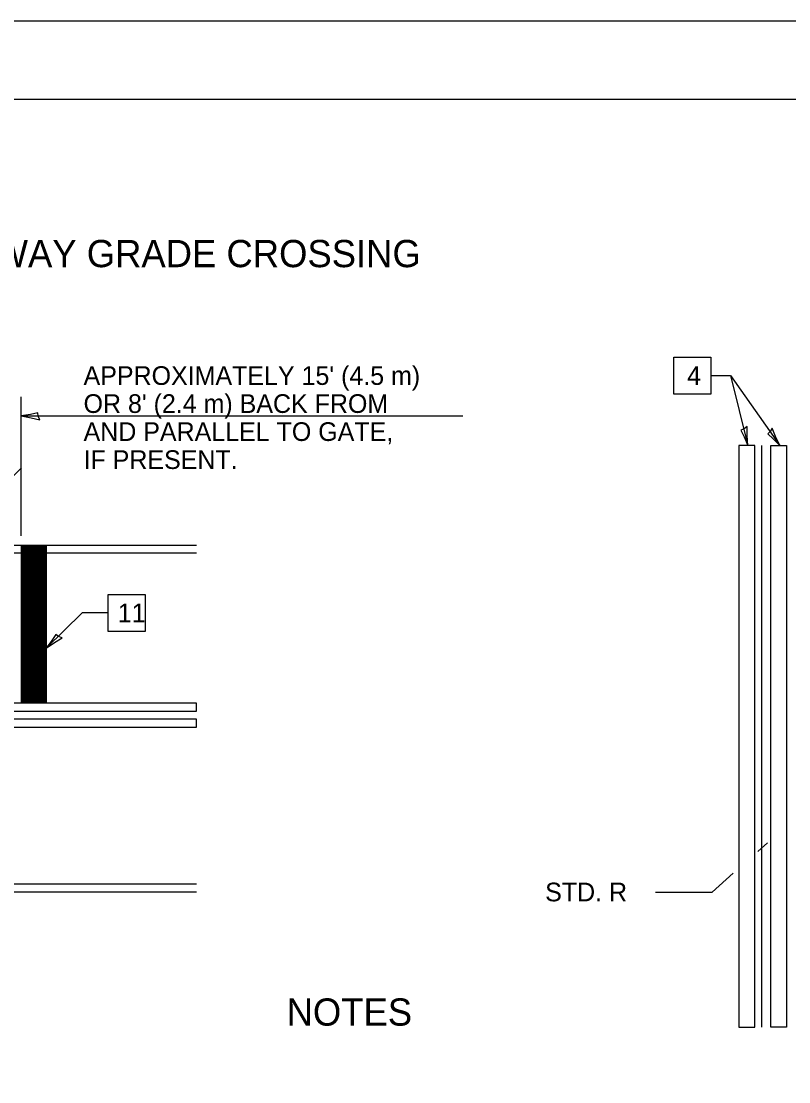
# Model space of a CAD drawing. Extents: x 100068 to 100255, y 99000 to 99022.
# Drawn here: x 100233.54 to 100238.47, y 99015.19 to 99022 of the extents above; entities that cross this region are included whole.
import ezdxf

# ---------------------------------------------------------------- set-up
doc = ezdxf.new("R2010")
doc.units = 0
for name, color, linetype in [('Design_PR_PMK Solid Line', 7, 'Continuous'), ('Design_PR_Roadway Dimensions', 7, 'Continuous'), ('Design_PR_Roadway Notes', 7, 'Continuous'), ('Sheets_50 Reference Boundary', 7, 'Continuous'), ('Sheets_General Details', 7, 'Continuous'), ('Sheets_Printer Plotting Border', 7, 'Continuous'), ('Topo_Railroad', 7, 'Continuous')]:
    doc.layers.add(name, color=color, linetype=linetype)

msp = doc.modelspace()

# ---------------------------------------------------------------- linework, layer by layer
at = {"layer": 'Design_PR_PMK Solid Line'}
for p, q in [((100238.2966, 99015.5375), (100238.2966, 99019.2747)), ((100233.0595, 99018.5839), (100234.665, 99018.5839)), ((100233.1106, 99018.6351), (100234.665, 99018.6351)), ((100233.5401, 99018.6278), (100233.5401, 99017.6227)), ((100233.5448, 99018.6278), (100233.5448, 99017.6227)), ((100233.5504, 99018.6278), (100233.5504, 99017.6227)), ((100233.5561, 99018.6278), (100233.5561, 99017.6227)), ((100233.5617, 99018.6278), (100233.5617, 99017.6227)), ((100233.5675, 99018.6278), (100233.5675, 99017.6227)), ((100233.5729, 99018.6278), (100233.5729, 99017.6227)), ((100233.5787, 99018.6278), (100233.5787, 99017.6227)), ((100233.5844, 99018.6278), (100233.5844, 99017.6227)), ((100233.59, 99018.6278), (100233.59, 99017.6227)), ((100233.5956, 99018.6278), (100233.5956, 99017.6227)), ((100233.6012, 99018.6278), (100233.6012, 99017.6227)), ((100233.6069, 99018.6278), (100233.6069, 99017.6227)), ((100233.6126, 99018.6278), (100233.6126, 99017.6227)), ((100233.6182, 99018.6278), (100233.6182, 99017.6227)), ((100233.6238, 99018.6278), (100233.6238, 99017.6227)), ((100233.6295, 99018.6278), (100233.6295, 99017.6227)), ((100233.6351, 99018.6278), (100233.6351, 99017.6227)), ((100233.6407, 99018.6278), (100233.6407, 99017.6227)), ((100233.6464, 99018.6278), (100233.6464, 99017.6227)), ((100233.652, 99018.6278), (100233.652, 99017.6227)), ((100233.6577, 99018.6278), (100233.6577, 99017.6227)), ((100233.6634, 99018.6278), (100233.6634, 99017.6227)), ((100233.6689, 99018.6278), (100233.6689, 99017.6227)), ((100233.6746, 99018.6278), (100233.6746, 99017.6227)), ((100233.6803, 99018.6278), (100233.6803, 99017.6227)), ((100233.686, 99018.6278), (100233.686, 99017.6227)), ((100233.6916, 99018.6278), (100233.6916, 99017.6227)), ((100233.6965, 99018.6278), (100233.6965, 99017.6227)), ((100233.7003, 99018.6278), (100233.7003, 99017.6227)), ((100230.8823, 99016.4065), (100234.665, 99016.4065)), ((100230.9335, 99016.4576), (100234.665, 99016.4576))]:
    msp.add_line(p, q, dxfattribs=at)
for points in [[(100238.2502, 99015.5375), (100238.2502, 99019.2747), (100238.1477, 99019.2747), (100238.1477, 99015.5375)], [(100238.4553, 99015.5375), (100238.3528, 99015.5375), (100238.3528, 99019.2747), (100238.4553, 99019.2747)], [(100232.8647, 99017.5673), (100234.665, 99017.5673), (100234.665, 99017.6185), (100232.8647, 99017.6185)], [(100232.8647, 99017.4647), (100234.665, 99017.4647), (100234.665, 99017.516), (100232.8647, 99017.516)]]:
    msp.add_lwpolyline(points, close=True, dxfattribs=at)
at = {"layer": 'Design_PR_Roadway Dimensions'}
for p, q in [((100233.5401, 99018.6934), (100233.5401, 99019.5865)), ((100233.5401, 99019.4641), (100236.3764, 99019.4641))]:
    msp.add_line(p, q, dxfattribs=at)
msp.add_lwpolyline([(100233.6588, 99019.4392), (100233.6491, 99019.462), (100233.6454, 99019.4839), (100233.5994, 99019.4743), (100233.5401, 99019.4641), (100233.6034, 99019.4525)], close=True, dxfattribs=at)
at = {"layer": 'Design_PR_Roadway Notes'}
for p, q in [((100237.9687, 99019.7236), (100238.0951, 99019.7236)), ((100238.0951, 99019.7236), (100238.2061, 99019.2747)), ((100238.0951, 99019.7236), (100238.4112, 99019.2747)), ((100233.7003, 99017.9733), (100233.9316, 99018.1991)), ((100234.0986, 99018.1991), (100233.9316, 99018.1991)), ((100238.2698, 99016.6666), (100238.333, 99016.7228)), ((100237.9765, 99016.406), (100238.1123, 99016.5267)), ((100237.6141, 99016.406), (100237.9765, 99016.406))]:
    msp.add_line(p, q, dxfattribs=at)
for points in [[(100237.7313, 99019.6048), (100237.7313, 99019.8423), (100237.9687, 99019.8423), (100237.9687, 99019.6048)], [(100238.2017, 99019.396), (100238.1819, 99019.3811), (100238.1615, 99019.3722), (100238.1819, 99019.3299), (100238.2061, 99019.2747), (100238.2021, 99019.339)], [(100238.3631, 99019.3861), (100238.35, 99019.3651), (100238.3343, 99019.3494), (100238.3686, 99019.3174), (100238.4112, 99019.2747), (100238.3841, 99019.3332)], [(100234.0986, 99018.0803), (100234.0986, 99018.3179), (100234.336, 99018.3179), (100234.336, 99018.0803)], [(100233.8026, 99018.0385), (100233.7798, 99018.0481), (100233.7618, 99018.0611), (100233.7356, 99018.0222), (100233.7003, 99017.9733), (100233.7537, 99018.0093)]]:
    msp.add_lwpolyline(points, close=True, dxfattribs=at)
at = {"layer": 'Sheets_50 Reference Boundary'}
msp.add_lwpolyline([(100223, 99021.4998), (100254.5, 99021.4998), (100254.5, 99001.5), (100223, 99001.5)], close=True, dxfattribs=at)
at = {"layer": 'Sheets_General Details'}
msp.add_line((100255, 99022), (100221, 99022), dxfattribs=at)
msp.add_lwpolyline([(100223, 99021.5), (100254.5, 99021.5), (100254.5, 99000.5), (100223, 99000.5)], close=True, dxfattribs=at)
at = {"layer": 'Sheets_Printer Plotting Border'}
msp.add_lwpolyline([(100221, 99000), (100255, 99000), (100255, 99022), (100221, 99022)], close=True, dxfattribs=at)
at = {"layer": 'Topo_Railroad'}
msp.add_line((100233.5419, 99019.1309), (100233.0874, 99018.6763), dxfattribs=at)

# ---------------------------------------------------------------- texts
at = {"layer": 'Design_PR_Roadway Dimensions'}
for s, p in [("APPROXIMATELY 15' (4.5 m)", (100233.9399, 99019.6636)), ("OR 8' (2.4 m) BACK FROM", (100233.9399, 99019.4836)), ('AND PARALLEL TO GATE,', (100233.9399, 99019.3036)), ('IF PRESENT.', (100233.9399, 99019.1236))]:
    msp.add_text(s, height=0.12, dxfattribs=at).set_placement(p)
at = {"layer": 'Design_PR_Roadway Notes'}
for s, height, p in [('PAVEMENT MARKINGS AT RAILROAD-HIGHWAY GRADE CROSSING', 0.175, (100228.4733, 99020.4199)), ('4', 0.12, (100237.816, 99019.6636)), ('11', 0.12, (100234.1597, 99018.1391)), ('STD. R', 0.12, (100236.9045, 99016.346)), ('NOTES', 0.175, (100235.2438, 99015.5474))]:
    msp.add_text(s, height=height, dxfattribs=at).set_placement(p)

doc.saveas('drawing.dxf')
